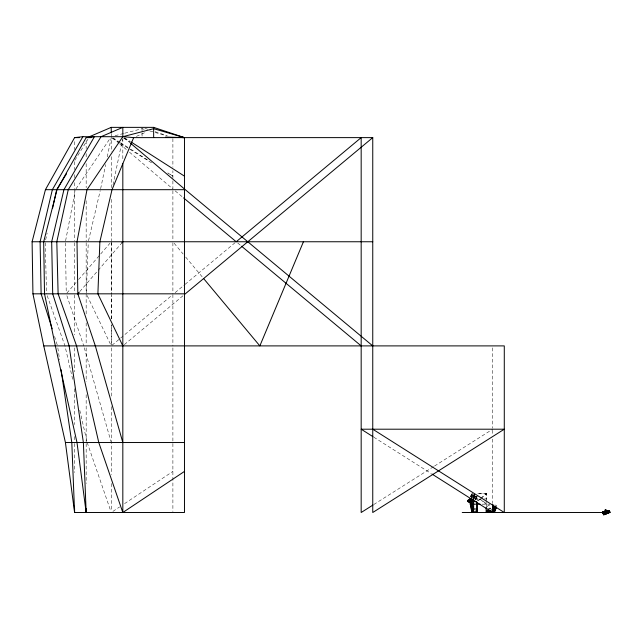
<?xml version="1.0" encoding="UTF-8"?>
<svg xmlns="http://www.w3.org/2000/svg" width="642" height="642" viewBox="0 0 642 642"><rect width="100%" height="100%" fill="white"/><g stroke="black" fill="none" stroke-linecap="round" stroke-linejoin="round"><path stroke-width="0.48" stroke-dasharray="3.21 2.41" d="M111.291 324.86L111.243 344.89L111.243 324.868M111.307 318.849L111.355 295.818M474.205 498.104L474.205 493.722L472.416 496.37L472.376 493.77L470.915 496.37L472.544 493.722M86.349 292.816L88.251 242.756M474.302 493.923L473.94 496.306L472.464 498.168M65.612 240.774L75.234 190.666M471.34 498.97L471.846 496.37L473.186 494.38M100.642 188.724L105.641 164.617M107.246 156.905L111.243 137.621L111.243 151.697M113.024 184.864L122.421 139.547M473.451 494.637L472.689 498.104M475.481 495.857L473.876 498.128L473.347 497.02L474.181 495.736L473.347 497.02L475.521 499.941L476.284 496.402M45.654 239.827L47.139 233.078M470.907 498.97L471.477 496.37L473.114 493.722M88.516 240.79L100.216 190.65M473.258 498.104L473.668 496.37L473.636 498.97L479.879 498.97L486.13 504.179M474.855 499.083L475.923 496.996M475.521 499.941L477.166 496.049M473.058 498.97L474.213 496.37L477.287 498.97M471.26 496.37L472.785 493.77L472.215 493.722L470.345 496.37L477.287 496.37L477.287 500.712M470.69 496.37L472.215 493.722M74.889 160.251L87.906 139.218M475.096 496.41L473.94 496.306L473.876 498.128L475.281 496.049M75.981 188.86L110.127 138.351M487.077 506.642L488.321 505.39L490.023 504.933M66.912 293.073L76.037 282.504M78.645 279.487L109.942 243.262M79.793 291.556L120.865 244.016M472.512 497.743L473.708 496.675L475.834 499.588L473.483 501.065M112.013 345.252L172.12 295.159M175.178 292.608L184.334 284.984M185.097 284.35L236.208 241.753M124.363 344.61L182.93 295.802M477.985 500.559L479.879 498.97M480.577 498.393L486.13 493.77L486.13 498.97M478.555 500.559L480.457 498.97L486.7 504.179L486.7 508.344M481.147 498.393L486.7 493.77L486.7 500.744M473.242 498.224L474.494 497.277M112.912 511.401L119.573 506.955M124.572 503.625L172.891 471.413M373.821 504.5L433.687 466.582M434.53 466.052L492.703 429.201M136.377 136.401L145.469 132.348M490.143 508.777L490.023 507.886L489.91 508.777M115.095 135.695L123.77 133.448M124.733 133.199L142.067 128.697L144.956 129.54M475.57 496.515L474.141 496.756L474.928 496.788L474.51 494.878M484.341 498.97L486.7 498.97M481.998 504.179L489.99 504.179M487.527 508.344L492.454 508.344M494.902 504.965L496.868 505.631M149.771 130.928L166.15 135.671M144.867 128.296L147.676 129.235M155.147 131.714L167.289 135.759M123.665 138.15L130.422 142.372M112.085 138.15L119.685 142.901M120.535 143.423L128.978 148.703M129.82 149.233L153.47 164.007M373.821 437.21L431.151 473.523M124.516 137.781L130.422 141.561M112.936 137.781L119.685 142.099M120.535 142.644L129.82 148.591M130.671 149.129L149.249 161.014M175.178 190.899L182.81 197.255M237.741 243.037L240.806 245.589M124.347 137.99L129.676 142.508M112.767 137.99L118.858 143.15M119.613 143.8L126.466 149.61M129.507 152.194L172.891 188.997L172.891 170.66M174.175 243.286L183.122 254.007M185.682 257.073L202.944 277.745M87.168 295.617L110.817 344.995M47.195 295.681L64.986 345.894L73.068 381.035M87.2 442.531L110.922 511.562M475.465 498.481L475.834 499.588M66.896 295.721L83.749 345.894M54.57 336.424L57.258 344.947M84.295 347.803L110.97 441.576M79.793 410.318L86.975 441.552M57.844 347.868L59.594 359.697M45.261 242.756L46.537 293.827M65.436 242.756L66.238 292.824M111.243 241.753L111.363 293.811M492.703 347.876L492.703 428.214M492.703 430.196L492.703 435.156M492.703 439.12L492.703 503.585M486.13 501.603L486.13 508.344M476.717 496.37L476.717 501.579M474.205 493.722L474.205 498.97M471.798 493.77L471.798 496.37M172.891 138.608L172.891 167.257M172.891 190.69L172.891 240.758M172.891 242.756L172.891 293.827M172.891 294.517L172.891 345.894M172.891 347.884L172.891 442.531M172.891 443.526L172.891 511.505M142.067 128.304L142.067 132.035M142.067 132.966L142.067 137.621M122.823 138.624L122.823 158.694M111.243 133.897L111.243 136.698M111.243 156.648L111.243 187.689M111.243 199.349L111.243 240.766M111.243 242.756L111.243 318.857M111.243 347.884L111.243 396.7M111.243 406.667L111.243 474.518M111.243 483.522L111.243 511.513M86.164 140.622L86.164 148.631M86.164 153.639L86.164 157.643M86.164 163.654L86.164 187.689M86.164 200.705L86.164 240.758M86.164 242.756L86.164 292.824M86.164 293.827L86.164 314.853M86.164 322.862L86.164 344.89M86.164 347.884L86.164 381.757M86.164 394.71L86.164 442.531M86.164 443.534L86.164 483.522M74.584 141.625L74.584 149.634M74.584 161.648L74.584 169.665M74.584 174.664L74.584 177.673M74.584 182.681L74.584 188.684M74.584 189.687L74.584 240.758M74.584 242.756L74.584 292.824M74.584 294.822L74.584 334.875M74.584 347.884L74.584 371.798M74.584 388.731L74.584 424.595M74.584 436.552L74.584 441.536M74.584 443.534L74.584 472.52M486.7 493.77L477.287 493.77L486.7 493.77M172.891 176.149L167.827 172.979L172.891 176.149"/><path stroke-width="0.96" d="M184.471 471.413L122.823 512.509L122.823 163.694M476.717 510.454L473.636 512.509L473.636 499.845M493.465 506.851L492.839 508.135L493.465 506.851L494.773 506.546L496.459 507.164L494.862 511.056L493.168 511.851L487.912 512.509L486.989 510.976L489.068 509.997L489.405 511.642L490.745 512.107M472.488 498.97L472.384 501.579L473.636 504.179M488.345 511.794L488.321 512.356L488.056 511.907M608.319 512.3C606.899 508.303 600.848 510.502 609.41 511.064L609.9 512.34L604.339 514.635L609.9 512.34L608.327 512.846L608.078 511.168L608.319 512.3C599.419 517.428 606.401 512.364 609.467 511.802L609.731 512.244C608.151 511.321 597.983 518.656 607.42 512.444L609.731 512.244L608.078 511.168L606.08 513.817L609.876 512.035L609.242 510.968L602.966 511.73C602.501 512.773 607.854 510.703 609.41 511.064M602.782 512.059L607.854 512.517L609.242 510.968L602.645 513.223L609.467 511.802L609.258 511.273L603.319 514.065L607.902 512.525L608.247 511.12L608.431 513.014M494.228 510.446L494.862 511.056L495.472 506.618L491.772 509.403M608.078 511.538L605.35 510.005L608.247 511.12L606.818 510.583L605.968 511.634L602.774 511.987L607.244 511.722L607.854 512.517L608.078 511.168M493.457 507.421L493.706 505.832M52.644 208.008L56.665 189.687L66.559 173.709M488.915 510.197L486.989 510.976L487.912 512.509L493.168 511.851L493.361 510.96M89.471 136.698L111.243 127.365L153.647 127.365L184.471 137.621L184.471 512.509L74.584 512.509L65.42 442.531L43.76 345.894L32.935 293.827L32.1 241.753L45.43 189.687L74.584 137.621L82.85 136.698L122.823 136.698L133.656 137.621L372.753 137.621L372.753 512.509L504.283 429.201L361.173 429.201L372.978 436.68M86.164 512.509L83.38 442.531L69.135 345.894L52.7 293.827L51.681 241.753L63.935 189.687L94.422 136.698L86.164 137.621L57.01 189.687L43.68 241.753L44.515 293.827L55.34 345.894L77 442.531L86.164 512.509L86.164 508.512M494.862 511.056L495.6 508.4M607.902 512.525L608.287 511.201L608.327 512.846M495.472 506.618L494.38 509.596L492.189 510.735M133.656 137.621L112.021 189.687L99.871 241.753L97.889 293.819L122.823 345.894M303.433 241.753L259.85 345.894L203.586 278.508M492.013 511.072L492.374 511.915L494.926 510.703L496.459 507.164M604.86 511.81L608.375 511.385M82.85 136.698L52.355 189.687L40.101 241.753L41.12 293.827L52.179 328.848M122.823 512.509L98.78 442.531L76.567 345.894L58.117 293.827L56.809 241.753L68.245 189.687L101.051 136.698L122.823 127.365L122.823 136.698L86.999 189.687L77 241.753L77.834 293.827L95.329 345.894L122.823 442.531M494.773 506.546L493.425 508.392L494.926 510.703M605.968 511.634L606.401 510.984L608.247 511.12M32.935 293.827L77.834 293.827L79.143 292.319M121.523 243.262L122.823 241.753M473.636 509.01L471.38 501.579L471.34 498.97L469.679 498.97L469.719 501.579L471.38 501.579L473.074 499.628M606.016 513.608L605.213 512.902L602.645 513.223L605.021 512.485L604.868 511.714M184.471 294.517L372.753 137.621M603.311 513.985L605.687 513.48L603.311 513.985L607.244 511.722L609.258 511.273M604.587 514.619L605.871 513.448M604.291 514.443L605.735 513.367L603.544 514.001L605.149 512.95L604.957 512.059L603.015 512.043L605.021 512.485M468.267 501.627L467.52 500.591L470.129 499.291M468.845 501.875L468.074 501.747L470.361 501.041M372.978 505.037L361.173 512.509L361.173 137.621L236.208 241.753L183.572 197.897M487.776 511.473L486.13 512.509L486.13 507.878M608.423 512.934L609.876 512.035M605.374 512.998L603.576 514.202M469.719 499.436L467.52 500.591L468.572 502.052L470.209 501.723M469.816 500.158L467.641 501.145L468.291 500.72L467.793 500.415L468.532 501.45M490.279 510.181L486.973 511.53L487.687 510.992M605.542 513.183L607.42 512.444L602.645 513.223M603.576 514.13L605.615 513.343M487.639 512.059L491.451 511.112M122.823 136.698L153.647 128.697L184.471 137.621L182.48 137.581M602.91 513.464L605.109 512.717M607.998 511.201L602.774 511.987L604.981 512.3M605.406 510.109L606.915 510.719M604.957 512.059L607.244 511.722L602.902 513.391M74.584 137.621L79.544 137.621M86.164 137.621L91.124 137.621M45.43 189.687L56.665 189.687M57.01 189.687L184.471 189.687M32.1 241.753L372.753 241.753M77.834 293.827L184.471 293.827M43.76 345.894L504.283 345.894L504.283 512.509L372.753 429.201M65.42 442.531L184.471 442.531M475.947 501.579L471.38 501.579M469.719 501.579L470.257 504.179L480.112 504.179M470.257 504.179L471.34 509.01L476.717 509.01M462.232 512.509L605.069 512.509C597.975 514.531 609.346 510.767 603.384 513.785M165.58 137.051L184.471 137.621L182.537 137.476M606.401 510.984L605.157 510.278L606.321 511.209M431.994 474.061L492.703 512.509L492.703 504.58M131.265 142.099L184.471 176.149M605.117 510.414L606.329 511.289M372.753 345.894L184.471 188.997L130.43 143.15M241.577 246.231L361.173 345.894M492.904 507.782L493.425 508.392L492.43 505.936M492.807 511.008L493.168 511.851M473.636 512.509L470.401 501.579L470.329 498.97M61.046 369.559L71.8 442.531L74.584 512.509L74.584 508.512M472.031 509.884L472.376 512.509M471.34 509.01L471.798 512.509L471.798 509.884M471.798 512.509L470.072 498.97M493.281 505.013L493.281 508.344M477.287 502.445L477.287 512.509M476.717 501.579L476.717 512.509M153.647 127.365L153.647 137.621M111.243 127.365L111.243 132.966"/></g></svg>
